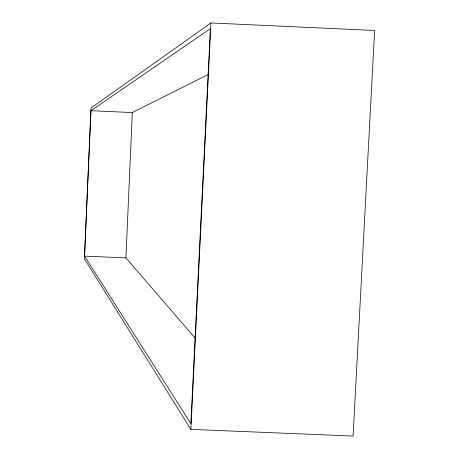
<?xml version="1.0" encoding="UTF-8"?>
<svg xmlns="http://www.w3.org/2000/svg" width="459" height="459" viewBox="0 0 459 459"><rect width="100%" height="100%" fill="white"/><g stroke="black" fill="none" stroke-linecap="round" stroke-linejoin="round"><path stroke-width="0.69" d="M84.576 256.111L90.974 110.699L210.371 28.665L190.858 423.68L84.576 256.111L125.921 257.895L195.19 338.122M125.921 257.895L132.307 112.558L208.397 74.415M190.881 429.377L210.956 22.95L374.619 30.489L353.086 436.05L190.881 429.377L84.381 258.824L91.014 108.003L210.956 22.95M90.974 110.699L132.307 112.558"/></g></svg>
